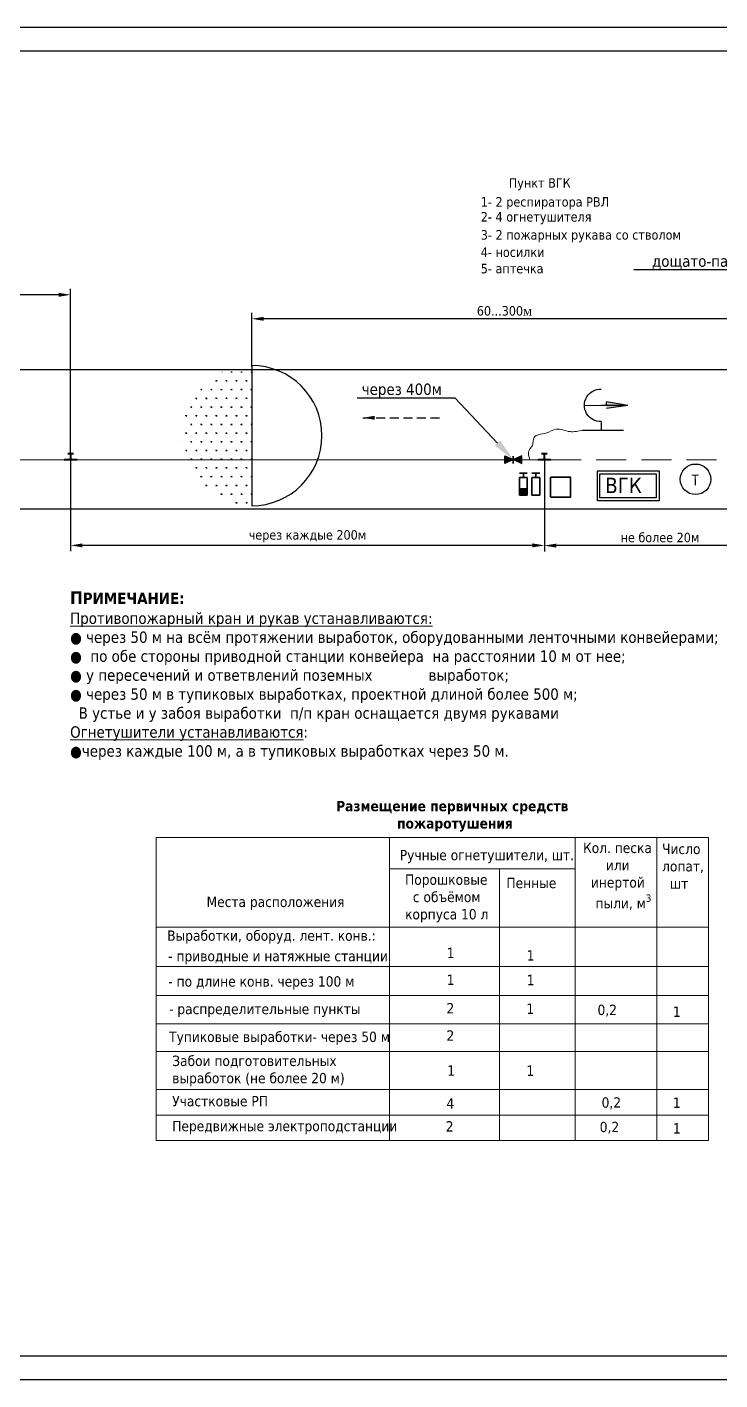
# Model space of a CAD drawing. Header units: millimetres. Extents: x -68401 to -62983, y -49823 to -45544.
# Drawn here: x -63588.1 to -63442, y -49774.5 to -49489.1 of the extents above; entities that cross this region are included whole.
import ezdxf
from ezdxf import colors
from ezdxf.entities.mleader import LeaderData, LeaderLine
from ezdxf.enums import TextEntityAlignment as Align
from ezdxf.math import Vec2, Vec3

# ---------------------------------------------------------------- set-up
doc = ezdxf.new("R2010")
doc.units = ezdxf.units.MM
doc.header["$PDMODE"] = 2
doc.header["$PDSIZE"] = 100
doc.linetypes.add('ACAD_ISO10W100', pattern=[18, 12, -3, 0, -3])
doc.linetypes.add('DASHED2', pattern=[9.525, 6.35, -3.175])
doc.layers.add('01', color=7, linetype='Continuous')
doc.styles.get("Standard").update_dxf_attribs({"font": 'TAHOMA.TTF', "height": 2})
doc.styles.add('USER2', font='complex')
doc.styles.add('стиль', font='TAHOMA.TTF')
doc.dimstyles.new('25', dxfattribs={"dimtxt": 2.5, "dimasz": 2.5, "dimexe": 1.25, "dimexo": 0.625, "dimtad": 1, "dimdec": 0, "dimlfac": 25, "dimtxsty": 'Standard', "dimcen": 2.5, "dimadec": 0, "dimazin": 0, "dimtfac": 1, "dimtdec": 0, "dimtmove": 0, "dimatfit": 3, "dimfxl": 0, "dimarcsym": 0})

# ---------------------------------------------------------------- blocks, each defined once
blk = doc.blocks.new('Сланцевый заслон')
at = {"color": 249, "linetype": 'Continuous', "lineweight": 13}
for p, q in [((-453713, 105948), (-453713, 105971)), ((-453354, 105947), (-453353, 105969)), ((-454058, 105950), (-454050, 105950)), ((-453735, 105949), (-453690, 105948)), ((-453724, 105949), (-453731, 105961)), ((-453719, 105949), (-453718, 105966)), ((-453707, 105948), (-453707, 105966)), ((-453702, 105948), (-453694, 105961)), ((-453376, 105947), (-453331, 105947)), ((-453365, 105947), (-453372, 105959)), ((-453359, 105947), (-453359, 105965)), ((-453348, 105947), (-453348, 105965)), ((-453342, 105947), (-453335, 105959)), ((-453017, 105945), (-452990, 105945)), ((-453005, 105945), (-453013, 105958)), ((-453000, 105945), (-453000, 105963)), ((-452994, 105945), (-452994, 105967))]:
    blk.add_line(p, q, dxfattribs=at)
at = {"layer": '01', "color": 249, "linetype": 'Continuous'}
for p, q in [((-452988, 106184), (-453013, 101168)), ((-454276, 105640), (-454231, 105640)), ((-454265, 105640), (-454272, 105652)), ((-454259, 105640), (-454259, 105658)), ((-454254, 105640), (-454253, 105662)), ((-454248, 105640), (-454248, 105658)), ((-454242, 105640), (-454235, 105652)), ((-453917, 105638), (-453872, 105638)), ((-453905, 105638), (-453912, 105651)), ((-453900, 105638), (-453900, 105656)), ((-453894, 105638), (-453894, 105661)), ((-453889, 105638), (-453888, 105656)), ((-453883, 105638), (-453876, 105650)), ((-453557, 105637), (-453512, 105636)), ((-453546, 105636), (-453553, 105649)), ((-453540, 105636), (-453540, 105654)), ((-453535, 105636), (-453535, 105659)), ((-453529, 105636), (-453529, 105654)), ((-453524, 105636), (-453516, 105649)), ((-453198, 105635), (-453153, 105635)), ((-453187, 105635), (-453194, 105647)), ((-453181, 105635), (-453181, 105653)), ((-453175, 105635), (-453175, 105657)), ((-453170, 105635), (-453170, 105653)), ((-453164, 105635), (-453157, 105647)), ((-454998, 105021), (-454953, 105021)), ((-454987, 105021), (-454994, 105033)), ((-454981, 105021), (-454981, 105039)), ((-454975, 105021), (-454975, 105043)), ((-454970, 105021), (-454970, 105039)), ((-454964, 105021), (-454957, 105033)), ((-454817, 105331), (-454772, 105331)), ((-454805, 105331), (-454812, 105344)), ((-454800, 105331), (-454800, 105349)), ((-454794, 105331), (-454794, 105354)), ((-454788, 105331), (-454788, 105349)), ((-454783, 105331), (-454776, 105344)), ((-454638, 105019), (-454593, 105019)), ((-454627, 105019), (-454634, 105032)), ((-454622, 105019), (-454621, 105037)), ((-454616, 105019), (-454616, 105042)), ((-454610, 105019), (-454610, 105037)), ((-454605, 105019), (-454597, 105032)), ((-454457, 105330), (-454412, 105329)), ((-454446, 105330), (-454453, 105342)), ((-454440, 105330), (-454440, 105348)), ((-454435, 105330), (-454435, 105352)), ((-454429, 105330), (-454429, 105347)), ((-454423, 105329), (-454416, 105342)), ((-454279, 105018), (-454234, 105017)), ((-454268, 105017), (-454275, 105030)), ((-454262, 105017), (-454262, 105035)), ((-454257, 105017), (-454256, 105040)), ((-454251, 105017), (-454251, 105035)), ((-454245, 105017), (-454238, 105030)), ((-454098, 105328), (-454053, 105328)), ((-454087, 105328), (-454094, 105340)), ((-454081, 105328), (-454081, 105346)), ((-454075, 105328), (-454075, 105350)), ((-454070, 105328), (-454070, 105346)), ((-454064, 105328), (-454057, 105340)), ((-453920, 105016), (-453875, 105016)), ((-453908, 105016), (-453916, 105028)), ((-453903, 105016), (-453903, 105034)), ((-453897, 105016), (-453897, 105038)), ((-453892, 105016), (-453891, 105034)), ((-453886, 105016), (-453879, 105028)), ((-453738, 105326), (-453694, 105326)), ((-453727, 105326), (-453734, 105339)), ((-453722, 105326), (-453721, 105344)), ((-453716, 105326), (-453716, 105348)), ((-453710, 105326), (-453710, 105344)), ((-453705, 105326), (-453697, 105338)), ((-453560, 105014), (-453515, 105014)), ((-453549, 105014), (-453556, 105026)), ((-453543, 105014), (-453543, 105032)), ((-453538, 105014), (-453538, 105036)), ((-453532, 105014), (-453532, 105032)), ((-453527, 105014), (-453519, 105026)), ((-453379, 105324), (-453334, 105324)), ((-453368, 105324), (-453375, 105337)), ((-453362, 105324), (-453362, 105342)), ((-453357, 105324), (-453356, 105347)), ((-453351, 105324), (-453351, 105342)), ((-453345, 105324), (-453338, 105337)), ((-453201, 105012), (-453156, 105012)), ((-453190, 105012), (-453197, 105025)), ((-453184, 105012), (-453184, 105030)), ((-453178, 105012), (-453178, 105035)), ((-453173, 105012), (-453173, 105030)), ((-453167, 105012), (-453160, 105025)), ((-453020, 105323), (-452993, 105323)), ((-453008, 105323), (-453016, 105335)), ((-453003, 105323), (-453003, 105341)), ((-452997, 105323), (-452997, 105345)), ((-455179, 104711), (-455134, 104710)), ((-455168, 104711), (-455175, 104723)), ((-455162, 104711), (-455162, 104729)), ((-455156, 104711), (-455156, 104733)), ((-455151, 104711), (-455151, 104729)), ((-455145, 104711), (-455138, 104723)), ((-454820, 104709), (-454775, 104709)), ((-454808, 104709), (-454815, 104721)), ((-454803, 104709), (-454803, 104727)), ((-454797, 104709), (-454797, 104731)), ((-454791, 104709), (-454791, 104727)), ((-454786, 104709), (-454779, 104721)), ((-454460, 104707), (-454415, 104707)), ((-454449, 104707), (-454456, 104720)), ((-454443, 104707), (-454443, 104725)), ((-454438, 104707), (-454438, 104730)), ((-454432, 104707), (-454432, 104725)), ((-454427, 104707), (-454419, 104719)), ((-454101, 104705), (-454056, 104705)), ((-454090, 104705), (-454097, 104718)), ((-454084, 104705), (-454084, 104723)), ((-454078, 104705), (-454078, 104728)), ((-454073, 104705), (-454073, 104723)), ((-454067, 104705), (-454060, 104718)), ((-453741, 104704), (-453697, 104703)), ((-453730, 104704), (-453737, 104716)), ((-453725, 104704), (-453725, 104722)), ((-453719, 104704), (-453719, 104726)), ((-453713, 104704), (-453713, 104722)), ((-453708, 104704), (-453701, 104716)), ((-453382, 104702), (-453337, 104702)), ((-453371, 104702), (-453378, 104714)), ((-453365, 104702), (-453365, 104720)), ((-453360, 104702), (-453360, 104724)), ((-453354, 104702), (-453354, 104720)), ((-453348, 104702), (-453341, 104714)), ((-453023, 104700), (-452996, 104700)), ((-453011, 104700), (-453019, 104713)), ((-453006, 104700), (-453006, 104718)), ((-453000, 104700), (-453000, 104723)), ((-455360, 104400), (-455315, 104400)), ((-455349, 104400), (-455356, 104413)), ((-455343, 104400), (-455343, 104418)), ((-455338, 104400), (-455338, 104423)), ((-455332, 104400), (-455332, 104418)), ((-455326, 104400), (-455319, 104413)), ((-455182, 104088), (-455137, 104088)), ((-455171, 104088), (-455178, 104101)), ((-455165, 104088), (-455165, 104106)), ((-455160, 104088), (-455159, 104111)), ((-455154, 104088), (-455154, 104106)), ((-455148, 104088), (-455141, 104100)), ((-455001, 104399), (-454956, 104398)), ((-454990, 104399), (-454997, 104411)), ((-454984, 104398), (-454984, 104416)), ((-454978, 104398), (-454978, 104421)), ((-454973, 104398), (-454973, 104416)), ((-454967, 104398), (-454960, 104411)), ((-454823, 104086), (-454778, 104086)), ((-454811, 104086), (-454818, 104099)), ((-454806, 104086), (-454806, 104104)), ((-454800, 104086), (-454800, 104109)), ((-454795, 104086), (-454794, 104104)), ((-454789, 104086), (-454782, 104099)), ((-454641, 104397), (-454596, 104397)), ((-454630, 104397), (-454637, 104409)), ((-454625, 104397), (-454624, 104415)), ((-454619, 104397), (-454619, 104419)), ((-454613, 104397), (-454613, 104415)), ((-454608, 104397), (-454600, 104409)), ((-454463, 104085), (-454418, 104085)), ((-454452, 104085), (-454459, 104097)), ((-454446, 104085), (-454446, 104103)), ((-454441, 104085), (-454441, 104107)), ((-454435, 104085), (-454435, 104103)), ((-454430, 104085), (-454422, 104097)), ((-454282, 104395), (-454237, 104395)), ((-454271, 104395), (-454278, 104408)), ((-454265, 104395), (-454265, 104413)), ((-454260, 104395), (-454259, 104417)), ((-454254, 104395), (-454254, 104413)), ((-454248, 104395), (-454241, 104407)), ((-454104, 104083), (-454059, 104083)), ((-454093, 104083), (-454100, 104095)), ((-454087, 104083), (-454087, 104101)), ((-454081, 104083), (-454081, 104105)), ((-454076, 104083), (-454076, 104101)), ((-454070, 104083), (-454063, 104095)), ((-453923, 104393), (-453878, 104393)), ((-453911, 104393), (-453919, 104406)), ((-453906, 104393), (-453906, 104411)), ((-453900, 104393), (-453900, 104416)), ((-453895, 104393), (-453894, 104411)), ((-453889, 104393), (-453882, 104406)), ((-453744, 104081), (-453700, 104081)), ((-453733, 104081), (-453740, 104094)), ((-453728, 104081), (-453728, 104099)), ((-453722, 104081), (-453722, 104104)), ((-453716, 104081), (-453716, 104099)), ((-453711, 104081), (-453704, 104093)), ((-453563, 104392), (-453518, 104391)), ((-453552, 104392), (-453559, 104404)), ((-453546, 104392), (-453546, 104409)), ((-453541, 104391), (-453541, 104414)), ((-453535, 104391), (-453535, 104409)), ((-453530, 104391), (-453522, 104404)), ((-453385, 104079), (-453340, 104079)), ((-453374, 104079), (-453381, 104092)), ((-453368, 104079), (-453368, 104097)), ((-453363, 104079), (-453363, 104102)), ((-453357, 104079), (-453357, 104097)), ((-453351, 104079), (-453344, 104092)), ((-453204, 104390), (-453159, 104390)), ((-453193, 104390), (-453200, 104402)), ((-453187, 104390), (-453187, 104408)), ((-453181, 104390), (-453181, 104412)), ((-453176, 104390), (-453176, 104408)), ((-453170, 104390), (-453163, 104402)), ((-453026, 104078), (-452999, 104078)), ((-453014, 104078), (-453022, 104090)), ((-453009, 104078), (-453009, 104096)), ((-453003, 104078), (-453003, 104100)), ((-455363, 103778), (-455318, 103778)), ((-455352, 103778), (-455359, 103790)), ((-455346, 103778), (-455346, 103796)), ((-455341, 103778), (-455341, 103800)), ((-455335, 103778), (-455335, 103796)), ((-455329, 103778), (-455322, 103790)), ((-455004, 103776), (-454959, 103776)), ((-454993, 103776), (-455000, 103789)), ((-454987, 103776), (-454987, 103794)), ((-454981, 103776), (-454981, 103798)), ((-454976, 103776), (-454976, 103794)), ((-454970, 103776), (-454963, 103788)), ((-454644, 103774), (-454599, 103774)), ((-454633, 103774), (-454640, 103787)), ((-454628, 103774), (-454627, 103792)), ((-454622, 103774), (-454622, 103797)), ((-454616, 103774), (-454616, 103792)), ((-454611, 103774), (-454603, 103787)), ((-454285, 103773), (-454240, 103772)), ((-454274, 103773), (-454281, 103785)), ((-454268, 103773), (-454268, 103791)), ((-454263, 103773), (-454262, 103795)), ((-454257, 103772), (-454257, 103790)), ((-454251, 103772), (-454244, 103785)), ((-453926, 103771), (-453881, 103771)), ((-453914, 103771), (-453922, 103783)), ((-453909, 103771), (-453909, 103789)), ((-453903, 103771), (-453903, 103793)), ((-453898, 103771), (-453898, 103789)), ((-453892, 103771), (-453885, 103783)), ((-453566, 103769), (-453521, 103769)), ((-453555, 103769), (-453562, 103782)), ((-453549, 103769), (-453549, 103787)), ((-453544, 103769), (-453544, 103791)), ((-453538, 103769), (-453538, 103787)), ((-453533, 103769), (-453525, 103781)), ((-453207, 103767), (-453162, 103767)), ((-453196, 103767), (-453203, 103780)), ((-453190, 103767), (-453190, 103785)), ((-453184, 103767), (-453184, 103790)), ((-453179, 103767), (-453179, 103785)), ((-453173, 103767), (-453166, 103780)), ((-455500, 103467), (-455499, 103467)), ((-455366, 103155), (-455321, 103155)), ((-455355, 103155), (-455362, 103168)), ((-455349, 103155), (-455349, 103173)), ((-455344, 103155), (-455344, 103178)), ((-455338, 103155), (-455338, 103173)), ((-455333, 103155), (-455325, 103168)), ((-455185, 103466), (-455140, 103466)), ((-455174, 103466), (-455181, 103478)), ((-455168, 103466), (-455168, 103484)), ((-455163, 103466), (-455162, 103488)), ((-455157, 103466), (-455157, 103484)), ((-455151, 103466), (-455144, 103478)), ((-455007, 103154), (-454962, 103153)), ((-454996, 103154), (-455003, 103166)), ((-454990, 103154), (-454990, 103172)), ((-454984, 103154), (-454984, 103176)), ((-454979, 103154), (-454979, 103171)), ((-454973, 103153), (-454966, 103166)), ((-454826, 103464), (-454781, 103464)), ((-454814, 103464), (-454822, 103476)), ((-454809, 103464), (-454809, 103482)), ((-454803, 103464), (-454803, 103486)), ((-454798, 103464), (-454797, 103482)), ((-454792, 103464), (-454785, 103476)), ((-454647, 103152), (-454603, 103152)), ((-454636, 103152), (-454643, 103164)), ((-454631, 103152), (-454631, 103170)), ((-454625, 103152), (-454625, 103174)), ((-454619, 103152), (-454619, 103170)), ((-454614, 103152), (-454607, 103164)), ((-454466, 103462), (-454421, 103462)), ((-454455, 103462), (-454462, 103475)), ((-454449, 103462), (-454449, 103480)), ((-454444, 103462), (-454444, 103485)), ((-454438, 103462), (-454438, 103480)), ((-454433, 103462), (-454425, 103475)), ((-454288, 103150), (-454243, 103150)), ((-454277, 103150), (-454284, 103163)), ((-454271, 103150), (-454271, 103168)), ((-454266, 103150), (-454265, 103173)), ((-454260, 103150), (-454260, 103168)), ((-454254, 103150), (-454247, 103162)), ((-454107, 103461), (-454062, 103460)), ((-454096, 103460), (-454103, 103473)), ((-454090, 103460), (-454090, 103478)), ((-454084, 103460), (-454084, 103483)), ((-454079, 103460), (-454079, 103478)), ((-454073, 103460), (-454066, 103473)), ((-453929, 103148), (-453884, 103148)), ((-453917, 103148), (-453925, 103161)), ((-453912, 103148), (-453912, 103166)), ((-453906, 103148), (-453906, 103171)), ((-453901, 103148), (-453901, 103166)), ((-453895, 103148), (-453888, 103161)), ((-453747, 103459), (-453703, 103459)), ((-453736, 103459), (-453743, 103471)), ((-453731, 103459), (-453731, 103477)), ((-453725, 103459), (-453725, 103481)), ((-453719, 103459), (-453719, 103477)), ((-453714, 103459), (-453707, 103471)), ((-453569, 103147), (-453524, 103146)), ((-453558, 103147), (-453565, 103159)), ((-453552, 103147), (-453552, 103165)), ((-453547, 103147), (-453547, 103169)), ((-453541, 103147), (-453541, 103165)), ((-453536, 103147), (-453528, 103159)), ((-453388, 103457), (-453343, 103457)), ((-453377, 103457), (-453384, 103469)), ((-453371, 103457), (-453371, 103475)), ((-453366, 103457), (-453366, 103479)), ((-453360, 103457), (-453360, 103475)), ((-453354, 103457), (-453347, 103469)), ((-453210, 103145), (-453165, 103145)), ((-453199, 103145), (-453206, 103157)), ((-453193, 103145), (-453193, 103163)), ((-453187, 103145), (-453187, 103167)), ((-453182, 103145), (-453182, 103163)), ((-453176, 103145), (-453169, 103157)), ((-453029, 103455), (-453002, 103455)), ((-453018, 103455), (-453025, 103468)), ((-453012, 103455), (-453012, 103473)), ((-453006, 103455), (-453006, 103478)), ((-455188, 102843), (-455143, 102843)), ((-455177, 102843), (-455184, 102856)), ((-455171, 102843), (-455171, 102861)), ((-455166, 102843), (-455165, 102866)), ((-455160, 102843), (-455160, 102861)), ((-455154, 102843), (-455147, 102856)), ((-454829, 102842), (-454784, 102841)), ((-454817, 102842), (-454825, 102854)), ((-454812, 102841), (-454812, 102859)), ((-454806, 102841), (-454806, 102864)), ((-454801, 102841), (-454800, 102859)), ((-454795, 102841), (-454788, 102854)), ((-454469, 102840), (-454424, 102840)), ((-454458, 102840), (-454465, 102852)), ((-454452, 102840), (-454452, 102858)), ((-454447, 102840), (-454447, 102862)), ((-454441, 102840), (-454441, 102858)), ((-454436, 102840), (-454428, 102852)), ((-454110, 102838), (-454065, 102838)), ((-454099, 102838), (-454106, 102850)), ((-454093, 102838), (-454093, 102856)), ((-454087, 102838), (-454087, 102860)), ((-454082, 102838), (-454082, 102856)), ((-454076, 102838), (-454069, 102850)), ((-453751, 102836), (-453706, 102836)), ((-453739, 102836), (-453746, 102849)), ((-453734, 102836), (-453734, 102854)), ((-453728, 102836), (-453728, 102859)), ((-453722, 102836), (-453722, 102854)), ((-453717, 102836), (-453710, 102849)), ((-453391, 102835), (-453346, 102834)), ((-453380, 102835), (-453387, 102847)), ((-453374, 102834), (-453374, 102852)), ((-453369, 102834), (-453369, 102857)), ((-453363, 102834), (-453363, 102852)), ((-453357, 102834), (-453350, 102847)), ((-453032, 102833), (-453005, 102833)), ((-453021, 102833), (-453028, 102845)), ((-453015, 102833), (-453015, 102851)), ((-453009, 102833), (-453009, 102855)), ((-455010, 102531), (-454965, 102531)), ((-454999, 102531), (-455006, 102544)), ((-454993, 102531), (-454993, 102549)), ((-454987, 102531), (-454987, 102554)), ((-454982, 102531), (-454982, 102549)), ((-454976, 102531), (-454969, 102543)), ((-454832, 102219), (-454787, 102219)), ((-454820, 102219), (-454828, 102232)), ((-454815, 102219), (-454815, 102237)), ((-454809, 102219), (-454809, 102241)), ((-454804, 102219), (-454804, 102237)), ((-454798, 102219), (-454791, 102231)), ((-454650, 102529), (-454606, 102529)), ((-454639, 102529), (-454646, 102542)), ((-454634, 102529), (-454634, 102547)), ((-454628, 102529), (-454628, 102552)), ((-454622, 102529), (-454622, 102547)), ((-454617, 102529), (-454610, 102542)), ((-454472, 102217), (-454427, 102217)), ((-454461, 102217), (-454468, 102230)), ((-454455, 102217), (-454455, 102235)), ((-454450, 102217), (-454450, 102240)), ((-454444, 102217), (-454444, 102235)), ((-454439, 102217), (-454431, 102230)), ((-454291, 102528), (-454246, 102527)), ((-454280, 102528), (-454287, 102540)), ((-454274, 102528), (-454274, 102546)), ((-454269, 102528), (-454269, 102550)), ((-454263, 102528), (-454263, 102546)), ((-454257, 102528), (-454250, 102540)), ((-454113, 102216), (-454068, 102215)), ((-454102, 102216), (-454109, 102228)), ((-454096, 102216), (-454096, 102234)), ((-454090, 102216), (-454090, 102238)), ((-454085, 102215), (-454085, 102233)), ((-454079, 102215), (-454072, 102228)), ((-453932, 102526), (-453887, 102526)), ((-453920, 102526), (-453928, 102538)), ((-453915, 102526), (-453915, 102544)), ((-453909, 102526), (-453909, 102548)), ((-453904, 102526), (-453904, 102544)), ((-453898, 102526), (-453891, 102538)), ((-453754, 102214), (-453709, 102214)), ((-453742, 102214), (-453749, 102226)), ((-453737, 102214), (-453737, 102232)), ((-453731, 102214), (-453731, 102236)), ((-453725, 102214), (-453725, 102232)), ((-453720, 102214), (-453713, 102226)), ((-453572, 102524), (-453527, 102524)), ((-453561, 102524), (-453568, 102537)), ((-453555, 102524), (-453555, 102542)), ((-453550, 102524), (-453550, 102547)), ((-453544, 102524), (-453544, 102542)), ((-453539, 102524), (-453531, 102536)), ((-453394, 102212), (-453349, 102212)), ((-453383, 102212), (-453390, 102225)), ((-453377, 102212), (-453377, 102230)), ((-453372, 102212), (-453372, 102234)), ((-453366, 102212), (-453366, 102230)), ((-453360, 102212), (-453353, 102224)), ((-453213, 102522), (-453168, 102522)), ((-453202, 102522), (-453209, 102535)), ((-453196, 102522), (-453196, 102540)), ((-453191, 102522), (-453190, 102545)), ((-453185, 102522), (-453185, 102540)), ((-453179, 102522), (-453172, 102535)), ((-453035, 102210), (-453008, 102210)), ((-453024, 102210), (-453031, 102223)), ((-453018, 102210), (-453018, 102228)), ((-453012, 102210), (-453012, 102233)), ((-454653, 101907), (-454609, 101907)), ((-454642, 101907), (-454649, 101919)), ((-454637, 101907), (-454637, 101925)), ((-454631, 101907), (-454631, 101929)), ((-454625, 101907), (-454625, 101925)), ((-454620, 101907), (-454613, 101919)), ((-454294, 101905), (-454249, 101905)), ((-454283, 101905), (-454290, 101918)), ((-454277, 101905), (-454277, 101923)), ((-454272, 101905), (-454272, 101928)), ((-454266, 101905), (-454266, 101923)), ((-454260, 101905), (-454253, 101918)), ((-454093, 101593), (-454093, 101616)), ((-453935, 101904), (-453890, 101903)), ((-453924, 101903), (-453931, 101916)), ((-453918, 101903), (-453918, 101921)), ((-453912, 101903), (-453912, 101926)), ((-453907, 101903), (-453907, 101921)), ((-453901, 101903), (-453894, 101916)), ((-453575, 101902), (-453530, 101902)), ((-453564, 101902), (-453571, 101914)), ((-453559, 101902), (-453558, 101920)), ((-453553, 101902), (-453553, 101924)), ((-453547, 101902), (-453547, 101920)), ((-453542, 101902), (-453534, 101914)), ((-453216, 101900), (-453171, 101900)), ((-453205, 101900), (-453212, 101912)), ((-453199, 101900), (-453199, 101918)), ((-453194, 101900), (-453193, 101922)), ((-453188, 101900), (-453188, 101918)), ((-453182, 101900), (-453175, 101912)), ((-454116, 101593), (-454071, 101593)), ((-454105, 101593), (-454112, 101606)), ((-454099, 101593), (-454099, 101611)), ((-454088, 101593), (-454088, 101611)), ((-454082, 101593), (-454075, 101605)), ((-453757, 101591), (-453712, 101591)), ((-453745, 101591), (-453752, 101604)), ((-453740, 101591), (-453740, 101609)), ((-453734, 101591), (-453734, 101614)), ((-453728, 101591), (-453728, 101609)), ((-453723, 101591), (-453716, 101604)), ((-453578, 101279), (-453533, 101279)), ((-453567, 101279), (-453574, 101292)), ((-453562, 101279), (-453561, 101297)), ((-453556, 101279), (-453556, 101302)), ((-453550, 101279), (-453550, 101297)), ((-453545, 101279), (-453537, 101292)), ((-453397, 101590), (-453352, 101589)), ((-453386, 101590), (-453393, 101602)), ((-453380, 101590), (-453380, 101608)), ((-453375, 101590), (-453375, 101612)), ((-453369, 101590), (-453369, 101607)), ((-453363, 101590), (-453356, 101602)), ((-453219, 101278), (-453174, 101277)), ((-453208, 101278), (-453215, 101290)), ((-453202, 101277), (-453202, 101295)), ((-453197, 101277), (-453196, 101300)), ((-453191, 101277), (-453191, 101295)), ((-453185, 101277), (-453178, 101290)), ((-453038, 101588), (-453011, 101588)), ((-453027, 101588), (-453034, 101600)), ((-453021, 101588), (-453021, 101606)), ((-453015, 101588), (-453015, 101610))]:
    blk.add_line(p, q, dxfattribs=at)
blk.add_arc((-453001, 103676), 2508, 89.7217, 269.7217, dxfattribs=at)
blk = doc.blocks.new('кран ПП')
at = {"color": 0, "const_width": 2.7}
for points in [[(2014259.9, -242290.6), (2014268, -242290.6)], [(2014263.9, -242298.8), (2014263.9, -242291.3)], [(2014254.9, -242298.8), (2014273, -242298.8)]]:
    blk.add_lwpolyline(points, dxfattribs=at)
blk = doc.blocks.new('ВГК')
at = {"color": 7, "linetype": 'Continuous'}
for points in [[(1669139, -274872), (1672975, -274872), (1672975, -276734), (1669139, -276734)], [(1669285, -275054), (1672793, -275054), (1672793, -276551), (1669285, -276551)]]:
    blk.add_lwpolyline(points, close=True, dxfattribs=at)
blk.add_text('ВГК', height=960, rotation=0.04309, dxfattribs=at).set_placement((1669620, -276253))
blk = doc.blocks.new('*D929')
at = {"color": 0, "lineweight": -2, "ltscale": 0.3}
for p, q in [((-63540.76, -49560.7), (-63540.76, -49549.36)), ((-63432.76, -49550.61), (-63538.26, -49550.61)), ((-63430.26, -49590.19), (-63430.26, -49549.36))]:
    blk.add_line(p, q, dxfattribs=at)
at = {"color": 0, "lineweight": 15, "ltscale": 0.3}
for points in [[(-63538.26, -49550.2), (-63538.26, -49551.03), (-63540.76, -49550.61)], [(-63432.76, -49550.2), (-63432.76, -49551.03), (-63430.26, -49550.61)]]:
    blk.add_solid(points, dxfattribs=at)
at = {"layer": 'Defpoints', "color": 0, "lineweight": 15, "ltscale": 0.3}
for p in [(-63540.76, -49550.61), (-63540.76, -49561.32), (-63430.26, -49590.81)]:
    blk.add_point(p, dxfattribs=at)
at = {"color": 0, "lineweight": 0, "ltscale": 0.3, "insert": (-63487.45, -49548.95), "char_height": 2, "attachment_point": 5}
blk.add_mtext('60...300{\\fTimes New Roman|b0|i0|c204|p18;м}', dxfattribs=at)
blk = doc.blocks.new('Телефон')
at = {"color": 112, "linetype": 'Continuous'}
blk.add_circle((-148626, -33347), 1249, dxfattribs=at)
at = {"color": 112, "linetype": 'Continuous', "style": 'USER2', "text_generation_flag": 2}
blk.add_text('Т', height=900, rotation=0.46269, dxfattribs=at).set_placement((-148647, -33860), align=Align.CENTER)
blk = doc.blocks.new('*D930')
at = {"color": 0, "lineweight": -2, "ltscale": 0.3}
for p, q in [((-63479.04, -49580.96), (-63479.04, -49599.72)), ((-63430.26, -49591.44), (-63430.26, -49599.72)), ((-63432.76, -49598.47), (-63476.54, -49598.47))]:
    blk.add_line(p, q, dxfattribs=at)
at = {"color": 0, "lineweight": 15, "ltscale": 0.3}
for points in [[(-63476.54, -49598.05), (-63476.54, -49598.88), (-63479.04, -49598.47)], [(-63432.76, -49598.05), (-63432.76, -49598.88), (-63430.26, -49598.47)]]:
    blk.add_solid(points, dxfattribs=at)
at = {"layer": 'Defpoints', "color": 0, "lineweight": 15, "ltscale": 0.3}
for p in [(-63479.04, -49580.34), (-63430.26, -49590.81), (-63479.04, -49598.47)]:
    blk.add_point(p, dxfattribs=at)
at = {"color": 0, "lineweight": 0, "ltscale": 0.3, "insert": (-63454.65, -49596.77), "char_height": 2, "attachment_point": 5}
blk.add_mtext('не более 20м', dxfattribs=at)
blk = doc.blocks.new('*D931')
at = {"color": 0, "linetype": 'ByBlock', "lineweight": -2, "ltscale": 0.3}
for p, q in [((-63578.97, -49580.33), (-63578.97, -49599.67)), ((-63479.04, -49580.34), (-63479.04, -49599.67)), ((-63481.54, -49598.42), (-63576.47, -49598.42))]:
    blk.add_line(p, q, dxfattribs=at)
at = {"color": 0, "lineweight": 15, "ltscale": 0.3}
for points in [[(-63576.47, -49598), (-63576.47, -49598.83), (-63578.97, -49598.42)], [(-63481.54, -49598), (-63481.54, -49598.83), (-63479.04, -49598.42)]]:
    blk.add_solid(points, dxfattribs=at)
at = {"layer": 'Defpoints', "color": 0, "lineweight": 15, "ltscale": 0.3}
for p in [(-63578.97, -49580.33), (-63479.04, -49580.34), (-63578.97, -49598.42)]:
    blk.add_point(p, dxfattribs=at)
at = {"color": 0, "lineweight": 15, "ltscale": 0.3, "insert": (-63529, -49596.49), "char_height": 2, "attachment_point": 5}
blk.add_mtext('через каждые 200м', dxfattribs=at)
blk = doc.blocks.new('*D932')
at = {"color": 0, "linetype": 'ByBlock', "lineweight": -2, "ltscale": 0.3}
for p, q in [((-63660.71, -49561.32), (-63660.71, -49544.3)), ((-63578.97, -49580.34), (-63578.97, -49544.3)), ((-63581.47, -49545.55), (-63658.21, -49545.55))]:
    blk.add_line(p, q, dxfattribs=at)
at = {"color": 0, "lineweight": 15, "ltscale": 0.3}
for points in [[(-63658.21, -49545.14), (-63658.21, -49545.97), (-63660.71, -49545.55)], [(-63581.47, -49545.14), (-63581.47, -49545.97), (-63578.97, -49545.55)]]:
    blk.add_solid(points, dxfattribs=at)
at = {"layer": 'Defpoints', "color": 0, "lineweight": 15, "ltscale": 0.3}
for p in [(-63660.71, -49545.55), (-63660.71, -49561.32), (-63578.97, -49580.34)]:
    blk.add_point(p, dxfattribs=at)
at = {"color": 0, "lineweight": 15, "ltscale": 0.3, "insert": (-63619.84, -49543.89), "char_height": 2, "attachment_point": 5}
blk.add_mtext('62м', dxfattribs=at)
blk = doc.blocks.new('Задвижка 1')
for points in [[(2014250.1, -242399), (2014264.4, -242405.5), (2014250.1, -242412.1)], [(2014278.7, -242399), (2014264.5, -242405.5), (2014278.7, -242412.1)]]:
    blk.add_hatch(color=256).paths.add_polyline_path(points)
blk.add_line((2014279.5, -242405.6), (2014248.6, -242405.6))
for points in [[(2014250.1, -242399), (2014264.4, -242405.5), (2014264.4, -242405.5), (2014250.1, -242412.1)], [(2014278.7, -242399), (2014264.5, -242405.5), (2014264.5, -242405.5), (2014278.7, -242412.1)]]:
    blk.add_lwpolyline(points, close=True)
at = {"const_width": 2.7}
blk.add_lwpolyline([(2014264.2, -242399.1), (2014264.2, -242412.1)], dxfattribs=at)
blk = doc.blocks.new('Туманообразующая')
h = blk.add_hatch(color=5)
h.set_gradient(color1=(0, 0, 255), color2=(0, 0, 230), one_color=1, tint=0.45)
h.paths.add_polyline_path([(-63551.08, -49427.37), (-63551.08, -49427.81), (-63553.87, -49427.83)])
h = blk.add_hatch(color=5)
h.set_gradient(color1=(0, 0, 255), one_color=1, tint=1)
h.paths.add_polyline_path([(-63553.87, -49427.83), (-63551.08, -49427.82), (-63551.08, -49428.24)])
h = blk.add_hatch(color=5)
h.set_gradient(color1=(0, 0, 255), color2=(0, 0, 230), one_color=1, tint=0.45)
h.paths.add_polyline_path([(-63553.87, -49427.83), (-63551.08, -49427.82), (-63551.08, -49428.24)])
at = {"color": 5}
for p, q in [((-63553.87, -49427.83), (-63551.08, -49427.37)), ((-63553.87, -49427.83), (-63550.47, -49427.81)), ((-63551.08, -49427.81), (-63553.87, -49427.83)), ((-63553.87, -49427.83), (-63551.08, -49428.24)), ((-63548.23, -49427.81), (-63552.7, -49427.82)), ((-63551.08, -49427.81), (-63551.08, -49427.37)), ((-63550.47, -49427.81), (-63550.47, -49427.81))]:
    blk.add_line(p, q, dxfattribs=at)
at = {"color": 5, "lineweight": 25}
for p, q in [((-63550.41, -49429.92), (-63550.41, -49430.96)), ((-63547.99, -49431.02), (-63553.28, -49431.02))]:
    blk.add_line(p, q, dxfattribs=at)
at = {"color": 5}
blk.add_arc((-63550.34, -49427.81), 2.11, 268.0549, 92.1835, dxfattribs=at)

msp = doc.modelspace()

# ---------------------------------------------------------------- hatches: boundary and pattern name
msp.add_hatch(color=7).paths.add_polyline_path([(-63484.283, -49586.471), (-63484.283, -49587.834), (-63482.642, -49587.834), (-63482.642, -49586.471)])

# ---------------------------------------------------------------- linework, layer by layer
for p, q in [((-63791.168, -49489.061), (-62983.011, -49489.061)), ((-63771.168, -49494.061), (-62988.011, -49494.061)), ((-63619.578, -49561.325), (-63301.251, -49561.325)), ((-63430.262, -49590.811), (-63619.578, -49590.811)), ((-62988.011, -49769.493), (-63771.168, -49769.493)), ((-62983.011, -49774.493), (-63791.168, -49774.493))]:
    msp.add_line(p, q)
at = {"color": 1, "lineweight": 15}
msp.add_line((-63619.578, -49580.335), (-63479.038, -49580.339), dxfattribs=at)
at = {"color": 7, "lineweight": 35}
for p, q in [((-63484.283, -49583.166), (-63482.642, -49583.166)), ((-63484.283, -49584.081), (-63482.642, -49584.081)), ((-63484.283, -49587.834), (-63484.283, -49584.081)), ((-63483.462, -49584.081), (-63483.462, -49583.166)), ((-63482.642, -49587.834), (-63482.642, -49584.081)), ((-63481.668, -49583.155), (-63480.027, -49583.155)), ((-63481.668, -49584.069), (-63480.027, -49584.069)), ((-63481.668, -49587.822), (-63481.668, -49584.069)), ((-63480.848, -49584.069), (-63480.848, -49583.155)), ((-63480.027, -49587.822), (-63480.027, -49584.069)), ((-63477.722, -49588.219), (-63477.722, -49584.015)), ((-63473.478, -49583.99), (-63477.683, -49583.99)), ((-63473.517, -49588.219), (-63473.517, -49584.015)), ((-63484.283, -49586.471), (-63482.642, -49586.471)), ((-63484.283, -49587.834), (-63482.642, -49587.834)), ((-63481.668, -49587.822), (-63480.027, -49587.822)), ((-63473.478, -49588.219), (-63477.683, -49588.219))]:
    msp.add_line(p, q, dxfattribs=at)
at = {"lineweight": 15}
for p, q in [((-63560.92, -49660.022), (-63444.395, -49660.022)), ((-63560.92, -49660.022), (-63560.92, -49723.948)), ((-63511.681, -49660.022), (-63511.681, -49723.948)), ((-63472.557, -49660.022), (-63472.557, -49723.948)), ((-63455.297, -49660.022), (-63455.297, -49723.948)), ((-63444.395, -49660.022), (-63444.395, -49723.948)), ((-63511.681, -49666.661), (-63472.557, -49666.661)), ((-63488.493, -49666.661), (-63488.493, -49723.948)), ((-63560.92, -49678.959), (-63444.395, -49678.959)), ((-63444.395, -49687.254), (-63560.92, -49687.254)), ((-63444.395, -49693.369), (-63560.92, -49693.369)), ((-63444.395, -49699.361), (-63560.92, -49699.361)), ((-63444.395, -49705.208), (-63560.92, -49705.208)), ((-63444.395, -49713.23), (-63560.92, -49713.23)), ((-63444.395, -49718.635), (-63560.92, -49718.635)), ((-63444.395, -49723.948), (-63560.92, -49723.948))]:
    msp.add_line(p, q, dxfattribs=at)
at = {"color": 1, "linetype": 'DASHED2', "lineweight": 15}
msp.add_lwpolyline([(-63477.631, -49580.339), (-63417.021, -49580.339), (-63417.021, -49635.728)], dxfattribs=at)
at = {"color": 7}
msp.add_lwpolyline([(-63484.283, -49586.471), (-63484.283, -49587.834), (-63482.642, -49587.834), (-63482.642, -49586.471), (-63484.283, -49586.471)], dxfattribs=at)
at = {"color": 1, "lineweight": 15, "ltscale": 0.3}
msp.add_spline([(-63482.106, -49580.339), (-63482.315, -49578.465), (-63481.565, -49577.324), (-63481.21, -49575.641), (-63478.714, -49574.742), (-63476.523, -49573.88), (-63473.621, -49574.424), (-63470.975, -49574.078)], degree=3, dxfattribs=at)

# ---------------------------------------------------------------- block references
at = {"xscale": 0.005898862843912757, "yscale": 0.005898864179471275, "zscale": 0.005898863880000001, "rotation": 0.3109243504219755}
msp.add_blockref('Сланцевый заслон', (-60865.279, -50172.328), dxfattribs=at)
at = {"color": 7, "lineweight": 15, "xscale": -1.626239999988684, "yscale": 1.626239999997779, "zscale": 1.62624}
msp.add_blockref('Туманообразующая', (-166815.267, 30812.617), dxfattribs=at)
for name, p, xscale, yscale, zscale in [('кран ПП', (-376946.935, -11884.839), 0.1555744320521626, 0.1555744320048689, 0.155574432), ('Задвижка 1', (-314180.026, -19410.648), 0.1244595456410025, 0.1244595456046227, 0.1244595456), ('кран ПП', (-376847.008, -11884.844), 0.1555744320521626, 0.1555744320048689, 0.155574432), ('ВГК', (-69123.642, -48651.314), 0.003388462984730722, 0.003388462760995026, 0.003388462791404354)]:
    msp.add_blockref(name, p, dxfattribs=dict(xscale=xscale, yscale=yscale, zscale=zscale))
at = {"layer": '01', "color": 7, "linetype": 'Continuous', "xscale": 0.002579850051915855, "yscale": 0.00257984994641447, "zscale": 0.00257985}
msp.add_blockref('Телефон', (-63063.718, -49498.442), dxfattribs=at)

# ---------------------------------------------------------------- texts
at = {"color": 7, "linetype": 'ACAD_ISO10W100'}
for s, p in [('Пункт ВГК', (-63486.542, -49522.951)), ('1- 2 респиратора РВЛ', (-63492.45, -49526.951)), ('2- 4 огнетушителя', (-63492.45, -49530.097)), ('3- 2 пожарных рукава со стволом', (-63492.45, -49533.909)), ('4- носилки', (-63492.45, -49537.565)), ('5- аптечка ', (-63492.45, -49541.02))]:
    msp.add_text(s, height=2.0086, dxfattribs=at).set_placement(p)
at = {"lineweight": 15, "attachment_point": 1, "style": 'стиль'}
for s, insert, char_height, width in [('{\\fTahoma|b1|i0|c204|p34;П\\H0.88889x;РИМЕЧАНИЕ:\\fTahoma|b0|i0|c204|p34;\\P\\LПротивопожарный кран и рукав устанавливаются:\\l\\P● через 50 м на всём протяжении выработок, оборудованными ленточными конвейерами;\\P●  по обе стороны приводной станции конвейера  на расстоянии 10 м от нее;\\P● у пересечений и ответвлений поземных  ^Iвыработок;\\P● через 50 м в тупиковых выработках, проектной длиной более 500 м;\\P  В устье и у забоя выработки  п/п кран оснащается двумя рукавами\\P\\LОгнетушители устанавливаются\\l:\\P●через каждые 100 м, а в тупиковых выработках через 50 м.}', (-63579.063, -49608.084), 2.7, 150.10026), ('\\pi-25.47;{\\fTahoma|b1|i0|c204|p32;Размещение первичных средств \\P\\pi-12.615;пожаротушения}', (-63497.478, -49652.325), 2.187, 3.190791630913736e-12), ('\\A1;\\pi4.1492;{\\fTahoma|b0|i0|c204|p32;Кол. песка \\P\\pi8.9689;или \\P\\pi5.8155;инертой\\P\\pi3.4959;    пыли, м\\fTahoma|b0|i0|c0|p32;\\H0.7x;\\S3^ ;}', (-63475.032, -49661.14), 2.187, 22.5983), ('{\\fTahoma|b0|i0|c204|p32;Число\\Pлопат,\\P  шт}', (-63454.204, -49661.362), 2.187, 122.58657), ('{\\fTahoma|b0|i0|c204|p32;Ручные огнетушители, шт.}', (-63509.53, -49662.656), 2.187, 122.58657), ('{\\fTahoma|b0|i0|c204|p32;Порошковые\\P  с объёмом\\Pкорпуса 10 л}', (-63508.414, -49667.847), 2.187, 122.58657), ('{\\fTahoma|b0|i0|c204|p32;Пенные}', (-63487.04, -49668.55), 2.187, 122.58657), ('{\\fTahoma|b0|i0|c204|p32;Места расположения}', (-63550.277, -49672.529), 2.187, 122.58657), ('{\\fTahoma|b0|i0|c204|p32;Выработки, оборуд. лент. конв.: }', (-63558.595, -49679.649), 2.187, 122.58657), ('{\\fTahoma|b0|i0|c204|p32;- приводные и натяжные станции}', (-63558.371, -49683.974), 2.187, 122.58657), ('{\\fTahoma|b0|i0|c204|p32;1}', (-63499.63, -49683.314), 2.187, 122.58657), ('{\\fTahoma|b0|i0|c204|p32;1}', (-63482.755, -49683.821), 2.187, 122.58657), ('{\\fTahoma|b0|i0|c204|p32;- по длине конв. через 100 м}', (-63558.35, -49689.316), 2.187, 122.58657), ('{\\fTahoma|b0|i0|c204|p32;1}', (-63499.63, -49688.967), 2.187, 122.58657), ('{\\fTahoma|b0|i0|c204|p32;1}', (-63482.755, -49689.02), 2.187, 122.58657), ('{\\fTahoma|b0|i0|c204|p32;- распределительные пункты}', (-63558.194, -49695.132), 2.187, 122.58657), ('{\\fTahoma|b0|i0|c204|p32;2}', (-63499.679, -49694.985), 2.187, 122.58657), ('{\\fTahoma|b0|i0|c204|p32;1}', (-63482.831, -49695.081), 2.187, 122.58657), ('{\\fTahoma|b0|i0|c204|p32;0,2}', (-63467.822, -49695.317), 2.187, 122.58657), ('{\\fTahoma|b0|i0|c204|p32;1}', (-63451.925, -49695.709), 2.187, 122.58657), ('{\\fTahoma|b0|i0|c204|p32;Тупиковые выработки- через 50 м}', (-63558.184, -49701.007), 2.187, 122.58657), ('{\\fTahoma|b0|i0|c204|p32;2}', (-63499.679, -49700.743), 2.187, 122.58657), ('Забои подготовительных \\Pвыработок (не более 20 м)', (-63557.527, -49706.073), 2.187, 122.58657), ('{\\fTahoma|b0|i0|c204|p32;1}', (-63499.528, -49708.133), 2.187, 122.58657), ('{\\fTahoma|b0|i0|c204|p32;1}', (-63482.831, -49708.145), 2.187, 122.58657), ('{\\fTahoma|b0|i0|c204|p34;Участковые РП}', (-63557.527, -49714.58), 2.187, 122.58657), ('{\\fTahoma|b0|i0|c204|p32;4}', (-63499.679, -49715.047), 2.187, 122.58657), ('{\\fTahoma|b0|i0|c204|p32;0,2}', (-63466.962, -49714.863), 2.187, 122.58657), ('{\\fTahoma|b0|i0|c204|p32;1}', (-63451.925, -49714.912), 2.187, 122.58657), ('Передвижные электроподстанции', (-63557.527, -49719.832), 2.187, 122.58657), ('{\\fTahoma|b0|i0|c204|p32;2}', (-63499.84, -49719.902), 2.187, 122.58657), ('{\\fTahoma|b0|i0|c204|p32;0,2}', (-63467.365, -49720.027), 2.187, 122.58657), ('{\\fTahoma|b0|i0|c204|p32;1}', (-63451.925, -49720.313), 2.187, 122.58657)]:
    msp.add_mtext(s, dxfattribs=dict(at, insert=insert, char_height=char_height, width=width))

# ---------------------------------------------------------------- dimensions: what is measured, and where the dimension line sits
at = {"color": 7, "lineweight": 15, "ltscale": 0.3}
for base, p1, p2, text, picture, middle in [((-63660.709, -49545.554), (-63578.965, -49580.339), (-63660.709, -49561.325), '62м', '*D932', (-63619.837, -49543.887)), ((-63578.965, -49598.416), (-63479.038, -49580.339), (-63578.965, -49580.335), 'через каждые 200м', '*D931', (-63529.002, -49596.494))]:
    dim = msp.add_linear_dim(base=base, p1=p1, p2=p2, text=text, dimstyle='25', override={"dimtxt": 2, "dimexo": 0, "dimlfac": 1}, dxfattribs=at)
    dim.commit()
    dim.dimension.update_dxf_attribs({"geometry": picture, "text_midpoint": middle})
at = {"color": 7, "lineweight": 0, "ltscale": 0.3}
dim = msp.add_linear_dim(base=(-63540.756, -49550.613), p1=(-63430.261, -49590.811), p2=(-63540.756, -49561.325), text='60...300{\\fTimes New Roman|b0|i0|c204|p18;м}', dimstyle='25', override={"dimtxt": 2, "dimlfac": 50}, dxfattribs=at)
dim.commit()
dim.dimension.update_dxf_attribs({"geometry": '*D929', "text_midpoint": (-63487.45, -49550.613), "dimtype": 160})
dim = msp.add_linear_dim(base=(-63479.038, -49598.467), p1=(-63430.261, -49590.811), p2=(-63479.038, -49580.339), text='не более 20м', dimstyle='25', override={"dimtxt": 2, "dimlfac": 50}, dxfattribs=at)
dim.commit()
dim.dimension.update_dxf_attribs({"geometry": '*D930', "text_midpoint": (-63454.65, -49596.77)})

# ---------------------------------------------------------------- leaders
at = {"color": 5, "linetype": 'DASHED2', "lineweight": 30, "ltscale": 0.3}
msp.add_leader([(-63517.346, -49571.501), (-63500.328, -49571.501)], dimstyle='25', override={"dimtxt": 2, "dimgap": 0.625, "dimtad": 0, "dimlfac": 50}, dxfattribs=at)
at = {"color": 7, "lineweight": 15, "ltscale": 0.3}
ml = msp.add_multileader_mtext('Standard', dxfattribs=at)
ml.set_content('дощато-парусные перемычки', color=7)
ml.set_leader_properties()
ml.build(insert=Vec2(0, 0))
ml.multileader.update_dxf_attribs({"text_right_attachment_type": 6, "dogleg_length": 0.36, "arrow_head_size": 4.8})
ctx = ml.context
ctx.base_point, ctx.char_height, ctx.arrow_head_size, ctx.landing_gap_size, ctx.plane_origin = Vec3(-63458.791, -49538.778), 2.4, 4.8, 2.4, Vec3(-63402.943, -49561.325)
ctx.right_attachment, ctx.text_align_type = 6, 2
notes = []
notes.append((ctx, [(1, (1, 1, 0), (-63409.005, -49540.31), (-1, 0), 0.36, [(0, [(-63391.675, -49561.318)], 0, [])])]))
ctx.mtext.insert, ctx.mtext.alignment, ctx.mtext.flow_direction = Vec3(-63411.765, -49537.246), 3, 5
ml = msp.add_multileader_mtext('Standard', dxfattribs=at)
ml.set_content('через 400м', color=7)
ml.set_leader_properties()
ml.build(insert=Vec2(0, 0))
ml.multileader.update_dxf_attribs({"text_right_attachment_type": 6, "dogleg_length": 0.36, "arrow_head_size": 4.8})
ctx = ml.context
ctx.base_point, ctx.char_height, ctx.arrow_head_size, ctx.landing_gap_size, ctx.plane_origin = Vec3(-63519.836, -49565.804), 2.4, 4.8, 2.4, Vec3(-63490.895, -49555.603)
ctx.right_attachment, ctx.text_align_type = 6, 2
notes.append((ctx, [(1, (1, 1, 0), (-63497.829, -49567.336), (-1, 0), 0.432, [(0, [(-63485.619, -49580.335)], 0, [])])]))
ctx.mtext.insert, ctx.mtext.alignment, ctx.mtext.flow_direction = Vec3(-63500.661, -49564.271), 3, 5
for ctx, leaders in notes:
    for number, flags, end, landing, length, lines in leaders:
        leader = LeaderData()
        leader.index, (leader.has_last_leader_line, leader.has_dogleg_vector, leader.attachment_direction) = number, flags
        leader.last_leader_point, leader.dogleg_vector, leader.dogleg_length = Vec3(end), Vec3(landing), length
        for number, points, colour, breaks in lines:
            line = LeaderLine()
            line.index, line.vertices, line.color, line.breaks = number, Vec3.list(points), colors.encode_raw_color(colour), breaks
            leader.lines.append(line)
        ctx.leaders.append(leader)

doc.saveas('drawing.dxf')
